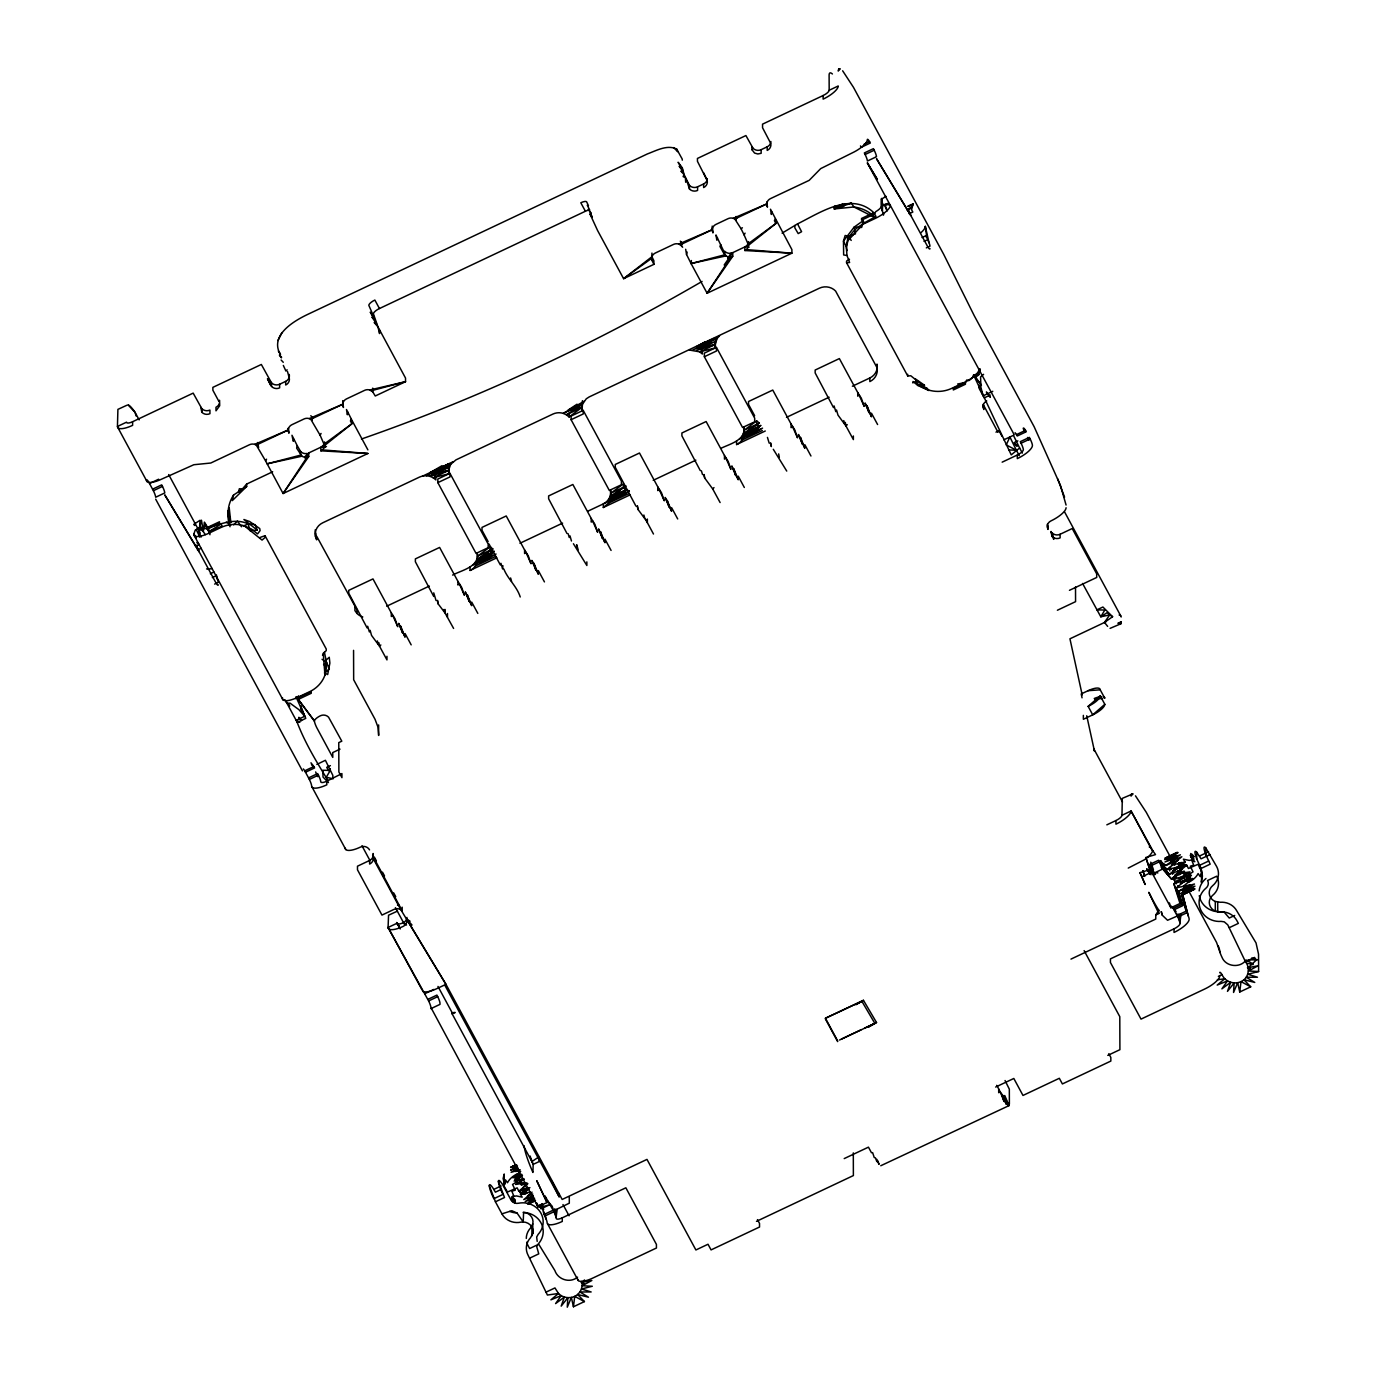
<?xml version="1.0" encoding="UTF-8"?>
<svg xmlns="http://www.w3.org/2000/svg" width="1376" height="1376" viewBox="0 0 1376 1376"><rect width="100%" height="100%" fill="white"/><g stroke="black" fill="none" stroke-linecap="round" stroke-linejoin="round"><path stroke-width="1.5" d="M849.508 259.221A20.348 6.467 -28.4 0 0 846.567 261.062L846.567 262.747L849.611 262.524L846.98 255.489L843.643 254.938L843.471 241.11L854.1 227.16L863.044 220.762L864.3 222.86L875.996 216.41L873.674 212.73L861.565 218.457L861.565 220.143L873.691 214.415L875.841 211.594A8.824 2.804 -28.4 0 0 881.414 206.52C882.119 186.242 879.986 209.823 883.719 214.14A6.777 2.15 -28.4 0 1 883.323 215.206M881.638 207.432L881.706 198.866L882.343 210.872L882.79 203.424M207.398 529.175L205.23 528.384A8.824 2.804 -28.4 0 1 199.503 528.074L195.254 530.07L193.758 534.335L196.132 537.758L193.758 534.335A16.959 5.384 -28.4 0 0 208.928 533.2L221.037 527.472A30.53 28.552 -0.2 0 1 244.343 525.838L251.533 529.072L257.57 533.922L260.098 530.603L259.737 528.556L249.744 521.59L243.896 519.509L257.312 530.207L249.778 530.568L248.282 523.912C234.677 517.582 220.779 524.445 207.38 527.472L207.398 529.175L219.506 523.448L219.506 521.762L207.38 527.472L209.702 531.17L222.224 526.165L220.986 524.067L209.702 531.17M445.188 609.482L444.947 612.853L453.598 628.436M502.894 565.656L502.653 569.01L500.933 563.283M577.679 1279.198A16.959 5.384 -28.4 0 0 592.832 1278.063L656.438 1248.015L656.421 1244.403L625.856 1187.798L562.251 1217.829A6.777 2.15 -28.4 0 1 556.179 1218.293L556.73 1209.298L569.303 1203.192L569.286 1196.896M1219.738 975.894A16.959 5.384 -28.4 0 1 1204.619 989.069L1141.014 1019.117L1110.432 962.495L1110.432 958.883L1174.02 928.834A6.777 2.15 -28.4 0 0 1180.075 923.571L1180.625 914.576L1167.57 920.269L1162.324 915.264L1161.138 911.772M347.956 412.318L347.337 414.726L346.477 409.515L352.187 420.764L351.878 423.791L324.581 445.532A6.777 6.347 -0.2 0 1 322.328 449.9L320.849 450.829L320.849 447.217L322.311 446.288A6.777 6.347 -0.2 0 0 324.564 441.902M771.953 212.024L771.334 214.432L770.491 209.221L791.888 249.572L791.905 253.184L707.109 293.243L691.079 263.556L691.388 260.528M776.184 220.47L775.875 223.497L748.578 245.22A6.777 6.347 -0.2 0 1 746.325 249.606L744.863 250.535L744.846 246.923L746.308 245.994A6.777 6.347 -0.2 0 0 748.561 241.608M581.893 1282.432L591.852 1280.488L582.151 1285.734L592.316 1286.268L581.498 1288.985L591.164 1291.961L579.95 1291.978L588.464 1297.19L577.645 1294.489L584.422 1301.576L573.448 1306.77L574.721 1296.364C579.864 1293.939 583.114 1288.074 581.893 1282.432L584.525 1279.955M1210.14 854.53L1201.059 858.813L1196.742 852.226L1196.759 859.037L1201.093 868.462L1210.175 864.162L1205.858 854.754L1205.823 847.926L1216.659 866.57A16.959 15.858 -0.2 0 1 1212.703 885.628A10.182 9.512 -0.2 0 0 1215.283 901.486L1220.254 902.26A16.959 15.858 -0.2 0 1 1236.8 910.912L1256.03 942.921L1258.541 954.17L1258.61 971.525L1247.791 974.242L1257.458 977.218L1246.243 977.235L1254.757 982.43L1243.938 979.746L1250.715 986.833L1239.742 992.01L1241.014 981.604C1248.686 978.302 1250.543 968.085 1245.486 961.738L1227.753 924.844L1224.279 921.851L1221.131 921.387A20.348 19.023 -0.2 0 1 1200.715 909.863A20.348 19.023 -0.2 0 1 1206.012 888.122A6.777 6.347 -0.2 0 0 1207.595 880.502L1216.694 876.202A16.959 15.858 -0.2 0 1 1212.738 895.277A10.182 9.512 -0.2 0 0 1215.318 911.118L1220.288 911.91A16.959 15.858 -0.2 0 1 1236.835 920.561L1238.366 923.382L1229.284 927.682M556.73 1209.298L556.076 1217.468M1180.625 914.576L1179.972 922.746M523.241 1187.23L524.342 1190.188L526.045 1187.952L526.939 1190.722L522.054 1190.429L522.588 1192.442C531.377 1191.822 524.187 1195.366 520.025 1192.665L519.56 1191.564C520.197 1193.99 527.266 1194.643 526.062 1192.82A10.182 1.617 64.7 0 1 523.929 1189.913L527.541 1188.142M282.596 697.856L282.441 698.509A16.959 5.384 -28.4 0 0 297.612 697.374L309.72 691.646A30.53 28.552 -0.2 0 0 324.96 675.083L326.439 667.756L325.854 660.325L329.26 657.264L329.879 663.094L327.66 674.567L324.564 673.019L326.576 662.664L324.444 652.344L322.5 655.234M847.083 250.621L846.223 246.476L848.235 236.139L855.476 233.834L854.1 227.16L861.651 227.436L863.044 220.762M230.205 522.777C226.266 513.747 228.33 503.083 233.576 495.016L246.682 486.468L246.665 484.06L272.672 471.779M877.011 367.684L876.994 364.072A13.571 12.694 -0.2 0 1 869.821 377.987L869.838 381.599A13.571 12.694 -0.2 0 0 877.011 367.684L835.61 291.058A13.571 12.694 -0.2 0 0 819.391 288.203L589.203 396.924L586.279 398.799L582.426 404.286L563.231 413.368A13.571 12.694 -0.2 0 0 552.86 414.09L455.955 459.876L450.709 464.262L448.524 470.489L433.165 477.747L448.782 473.791L449.161 463.626L429.948 472.708L435.831 476.302L435.848 479.914C431.686 475.683 424.978 474.582 419.611 477.042L322.689 522.828A13.571 12.694 -0.2 0 0 315.517 536.743L316.686 539.874L315.517 533.131A13.571 12.694 -0.2 0 1 315.242 529.829M470.059 566.843L470.059 570.455C477.042 567.497 478.194 559.568 477.214 552.928C479.708 566.964 461.493 570.18 452.601 575.082M406.952 917.431L406.625 919.048A6.777 6.347 -0.2 0 1 403.237 922.728A6.777 2.15 -28.4 0 1 397.165 923.193L388.084 927.476L428.624 1000.937A6.777 1.084 64.7 0 1 430.894 1007.456L537.93 1206.804L547.012 1202.504L547.012 1201.3A6.777 1.084 64.7 0 1 548.525 1202.056L552.206 1206.305L553.909 1211.757A6.777 1.084 64.7 0 1 555.766 1216.332L554.889 1208.799L553.909 1211.757L544.827 1216.057L546.203 1219.222A6.777 1.084 64.7 0 1 547.098 1222.576A16.959 5.384 -28.4 0 0 562.268 1221.458L562.251 1217.829M583.974 401.31L563.231 413.368L566.413 414.795L582.426 404.286L582.048 410.856L582.426 400.674M651.949 253.081L651.777 259.978L653.875 264.364L623.603 278.674L597.597 230.549L590.029 214.071L592.179 216.376M651.777 259.978L651.966 256.693A6.777 6.347 -0.2 0 1 655.354 253.012L673.518 244.429A6.777 6.347 -0.2 0 1 678.712 244.068L712.218 229.706A6.777 6.347 -0.2 0 1 715.933 224.408L728.042 218.681A6.777 6.347 -0.2 0 1 733.219 218.32L766.724 203.958A6.777 6.347 -0.2 0 1 770.44 198.643L809.174 180.359L820.698 168.612L852.191 152.925A16.959 5.384 -28.4 0 0 867.31 139.75A6.777 1.084 64.7 0 1 869.563 141.625L870.354 143.001L861.273 147.301L860.482 145.908M719.545 335.847L717.223 338.358L715.038 344.602L699.679 351.86L702.362 354.01L702.345 350.398L696.462 346.804L715.675 337.722L715.296 347.904L699.679 351.86L689.462 350.054M736.573 440.939L736.59 444.551C743.556 441.593 744.708 433.664 743.745 427.024C746.256 440.165 729.71 443.966 721.058 448.266M881.414 206.52L885.783 203.872L890.341 205.282A16.959 5.384 -28.4 0 1 875.222 218.457L863.096 224.168A30.53 28.552 -0.2 0 0 847.857 240.748L846.378 248.058L846.98 255.489M298.437 695.809L299.125 699.008L311.251 693.28L311.234 691.595L298.042 697.804L296.442 696.634L295.616 698.647M233.576 495.016L232.303 500.623L246.682 486.468L238.444 492.247L239.355 488.738L242.365 488.979L246.665 484.06M196.837 542.746L197.232 542.299A6.777 1.084 64.7 0 1 199.09 544.621L195.461 546.341M908.556 206.538L913.096 203.7L911.6 209.788L912.821 212.059L909.192 213.779M1131.519 793.9L1131.003 796.05L1133.033 793.814L1122.3 798.372L1121.973 815.28A6.777 2.15 -28.4 0 1 1115.919 820.56L1106.837 824.843M1179.989 902.295L1182.242 904.17L1173.16 908.452A6.777 1.084 64.7 0 0 1170.907 906.578L1170.907 907.782L1179.989 903.499L1173.848 883.736L1185.114 876.426L1183.446 873.089L1189.294 874.242L1193.026 871.868L1190.292 866.192L1193.714 865.108L1191.926 860.722L1194.832 861.703L1190.722 857.024L1190.722 853.533L1194.024 859.209L1190.722 857.024L1192.166 855.872L1194.024 856.87L1191.891 854.221L1193.68 856.474L1190.257 855.27L1192.992 859.708L1189.242 860.413L1183.394 859.192L1185.063 862.03L1173.797 869.288L1186.748 865.16L1188.417 868.48L1198.083 864.3L1200.096 868.806L1200.336 867.155L1201.626 872.917L1201.368 869.924L1202.435 876.082L1201.334 882.326L1201.919 873.244L1201.644 877.991L1201.368 873.347L1200.13 876.512L1198.118 873.571A13.571 7.62 -31.6 0 1 1188.468 882.394L1186.8 879.556L1173.848 883.736L1180.384 901.848L1176.222 887.898L1186.8 879.556M209.702 533.166L204.353 522.106L203.321 531.635L199.503 528.074L201.481 520.197L203.321 531.635L205.316 534.61M294.172 439.512L293.243 441.3L291.97 435.263L297.25 445.704L296.631 448.112L301.963 456.196A6.777 6.347 -0.2 0 0 307.072 457.107L308.74 456.557L308.723 452.945L320.849 447.217L325.114 447.458M749.129 247.164L744.846 246.923L732.737 252.651L732.754 256.263L731.069 256.813A6.777 6.347 -0.2 0 1 725.978 255.902L691.079 263.556L686.538 254.491L687.157 252.083M717.446 237.773L716.827 240.181L715.967 234.969L725.978 255.902M280.532 354.733C269.128 335.555 293.535 321.072 308.172 314.175L647.374 153.94C656.369 150.603 667.154 144.428 676.665 149.038L681.533 157.844A33.918 10.767 -28.4 0 1 682.29 160.166M330.292 768.788L329.793 770.594A6.777 1.084 64.7 0 1 327.522 768.72L326.731 767.344L330.378 765.624M886.041 196.355L881.517 199.124M526.286 1238.434A16.959 15.858 -0.2 0 1 530.482 1228.097L532.77 1223.9A10.182 9.512 -0.2 0 0 523.19 1212.325M584.422 1301.576L574.721 1296.364C569.354 1298.824 562.646 1297.723 558.484 1293.492L547.407 1295.04L528.143 1255.325A16.959 15.858 -0.2 0 1 530.517 1237.746L532.804 1233.532L532.77 1223.9M219.369 403.529A6.777 6.347 -0.2 0 1 215.98 407.21L215.998 410.822L219.696 405.731L219.575 400.244M980.348 369.387L978.405 373.67L973.486 375.218M1145.658 857.54L1155.513 854.599L1152.933 850.918L1151.488 853.223A16.959 5.384 -28.4 0 1 1144.385 859.776L1128.251 868.084M277.935 340.526L281.96 332.579M322.328 449.9L367.908 453.478L283.095 493.537L265.62 460.977L266.548 459.188M324.581 445.532L320.126 435.229L321.055 433.44M351.344 419.13L350.416 420.918L351.878 423.791L324.444 443.88M720.835 244.584L719.906 246.373L724.636 254.835L691.079 263.556M748.578 245.22L744.124 234.935L745.07 233.146M775.342 218.836L774.413 220.624L775.875 223.497L748.441 243.569M1155.771 914.937L1158.781 910.19A37.324 5.934 64.7 0 1 1148.822 892.302L1158.798 913.509L1155.771 914.937L1155.771 919.048L1070.975 959.106M761.134 149.692L761.152 153.304L757.832 153.974L754.564 153.063L752.036 149.778L753.016 148.247A6.777 6.347 -0.2 0 0 761.134 149.692L767.189 146.819A6.777 6.347 -0.2 0 0 770.904 141.522M304.767 456.952L308.723 452.945L305.059 458.225M307.072 457.107L283.095 493.537L308.74 456.557M727.646 258.396L731.069 253.201L732.737 252.651L724.189 264.966M731.069 256.813L707.109 293.243L732.754 256.263M1107.646 626.372L1104.481 622.416L1109.692 614.917L1107.095 612.681L1100.8 616.792L1082.568 583.458M287.085 369.783L285.916 371.073L283.336 365.448M847.857 240.748L863.096 224.168M1246.192 959.88C1240.344 968.498 1225.638 966.881 1221.922 957.111A6.777 1.084 64.7 0 1 1220.065 952.553L1216.59 942.508L1188.038 889.687M380.842 644.983L379.552 646.29L386.966 659.912L386.948 656.3M647.374 522.691L646.066 520.403L647.356 519.079L647.374 522.691L653.48 534.026M720.112 502.55L712.699 488.927L713.989 487.603M847.238 424.651L845.965 425.975L853.378 439.598L853.361 435.986M233.61 524.806L237.446 521.091L241.505 526.767M1155.874 872.831L1157.887 872.9M523.706 1186.645L526.681 1183.945M532.048 1192.115L527.421 1196.174L532.684 1193.921M983.599 374.324L980.572 376.955L980.916 387.447L983.152 395.806L992.767 391.317M1104.825 704.323L1092.733 714.849L1088.141 706.37L1100.232 695.826L1104.825 704.323A13.571 4.317 -28.4 0 1 1092.733 714.849L1083.376 719.287L1083.359 715.365M324.564 673.019L329.328 668.925L326.576 662.664L322.053 659.259M520.696 1171.337L512.887 1177.856L521.745 1174.33L518.769 1176.772L517.101 1173.934A13.571 7.62 -31.6 0 0 507.469 1182.758L505.456 1179.834L505.216 1183.996L503.943 1178.338L504.201 1182.982L503.134 1178.475L504.235 1174.003L503.668 1184.272L503.96 1183.412L504.218 1186.404L507.486 1192.029L517.152 1187.849L518.821 1191.169L529.932 1187.643M1183.308 886.299L1192.7 878.473L1180.298 883.409L1191.444 875.256L1178.389 878.748L1189.999 871.885L1176.17 873.932L1186.748 865.16M518.821 1191.169L527.885 1183.652M531.188 1193.594L523.757 1199.58L532.77 1196.002M651.966 256.693L623.603 278.674L651.639 258.327M569.096 416.962L581.773 407.554L566.413 414.795L569.096 416.962L569.096 413.35M490.166 546.805L477.489 556.231L492.849 548.972L490.166 546.805L490.166 550.417L492.866 552.584L476.836 563.094M490.166 550.417L477.489 559.843L492.866 552.584M619.699 491.989L610.084 496.53L626.097 486.02L610.738 493.279L623.414 483.853L623.431 487.465L610.755 496.891L608.553 503.134L603.324 507.503L603.307 503.891C608.45 501.466 611.718 495.618 610.48 489.976L610.755 496.891L626.114 489.632L629.314 491.06L608.553 503.134L629.056 493.451M756.68 420.901L744.003 430.327L759.363 423.068L756.68 420.901L756.697 424.53L759.38 426.68L743.35 437.19M756.697 424.53L744.02 433.939L759.38 426.68M524.927 1192.459L523.826 1193.267L527.249 1192.596M522.106 1175.242L514.125 1181.072L523.465 1178.578M744.124 234.935L741.062 228.743L742.404 227.78M528.35 1187.729L525.15 1189.999L528.883 1189.07M1003.826 439.804L1013.424 435.349L1019.616 447.991L1011.24 454.871L973.537 374.926L981.243 385.16M1104.481 622.416L1112.599 616.723L1102.898 607.022L1096.844 609.878L1104.808 610.032L1100.8 616.792L1109.692 614.917L1112.599 616.723M533.114 1195.4L528.195 1198.771L533.51 1196.879M323.584 664.694L326.576 662.664M538.618 1157.061L531.91 1161.585L533.166 1164.388L532.925 1172.455A37.324 5.934 64.7 0 1 524.101 1145.726M206.675 525.666L198.299 531.256L201.36 536.915M448.765 470.179L433.148 474.135L449.161 463.626M568.185 410.014L577.077 404.183M715.279 344.292L699.662 348.231L715.675 337.722M492.849 548.972L476.818 559.482L494.122 551.312M759.363 423.068L743.35 433.578L760.636 425.408M524.359 1179.146L520.455 1179.903L522.123 1183.24L516.292 1182.087L512.543 1184.461L515.295 1190.154L511.855 1191.238L513.661 1195.624L511.545 1197.12L514.865 1202.796L511.562 1199.459L513.403 1200.457L514.848 1199.322L514.865 1202.796L510.771 1198.995L513.678 1202.108L511.889 1199.855L515.329 1201.076L512.594 1196.621L516.327 1195.916L522.175 1197.137L520.506 1194.299L528.556 1189.122M577.576 1277.134C570.18 1283.498 557.934 1279.714 554.889 1270.581L538.721 1244.231M534.662 1199.218L527.455 1203.794L534.456 1200.56M533.166 1196.57L525.185 1201.54L534.524 1198.255M1170.804 860.774L1180.384 854.788L1167.312 859.398L1178.114 852.552L1165.868 858.194L1177.374 852.346L1164.956 858.246L1176.91 852.776L1164.646 859.536L1176.927 855.425L1164.973 861.978L1177.392 857.558L1165.885 865.418L1159.366 861.806L1150.284 866.089A6.777 1.084 64.7 0 1 1152.142 870.647L1152.555 873.829L1170.907 907.782L1169.394 902.897M887.348 210.82L885.078 205.196L888.483 203.08M825.428 1018.257L861.84 1001.246L874.861 1023.4L867.946 1027.304L876.529 1022.523L863.457 1000.3L825.428 1018.257L837.657 1040.892M517.462 1165.988L510.634 1170.168L517.634 1167.381M517.273 1167.588L514.091 1169.531L517.823 1168.258M702.087 281.426C593.83 344.275 479.76 397.905 361.458 439.013M782.101 233.146L797.53 223.892C819.855 212.867 852.122 190.421 874.809 213.676M516.499 1165.919L512.852 1168.121L516.396 1166.573M517.84 1168.293L511.098 1172.318L520.18 1169.755M523.878 1179.542L515.57 1184.444L525.46 1182.982M861.84 1001.246A16.959 5.384 -28.4 0 1 855.717 1004.669L863.457 1000.3M429.948 472.708L442.057 465.673M448.782 473.791L448.524 470.489L429.966 476.32L450.709 464.262L426.491 475.7M696.462 346.804L705.114 341.781M494.311 551.415L475.288 562.457L492.058 554.545M620.645 492.47L608.553 499.505L625.323 491.593M760.825 425.511L741.802 436.57L758.589 428.641M760.842 429.123L741.819 440.182L762.321 430.499M518.855 1169.669L515.536 1171.492L519.474 1170.632M533.922 1200.663L528.659 1203.57L535.505 1200.44M533.785 1198.1L528.659 1200.904L533.922 1199.15M534.782 1200.646L528.212 1203.983L535.298 1200.612M328.056 780.605C316.6 761.908 305.3 743.453 297.216 722.486L305.782 718.358L296.098 697.15M316.841 764.42L325.407 760.292L332.82 775.342L332.837 777.87M303.339 768.926A6.777 1.084 64.7 0 1 304.715 770.835L308.568 777.887L317.65 773.587L318.441 775.135A6.777 1.084 64.7 0 1 320.711 781.654A6.777 2.15 -28.4 0 0 326.783 781.207L341.919 773.57L341.936 777.664L338.874 772.005L338.771 742.61L341.798 741.182L328.572 717.171A6.777 6.347 -0.2 0 0 320.453 715.744A6.777 2.15 -28.4 0 0 314.416 721.007A6.777 1.084 64.7 0 0 316.686 727.526L332.768 757.385L332.751 752.569L340.01 749.129M287.016 703.377L296.184 720.37L304.732 716.277L300.69 705.63L300.69 708.778L304.732 716.277L298.884 709.638L290.044 703.153L287.016 703.377L285.83 701.313L289.734 706.112L284.729 699.627M515.88 1164.956L510.616 1167.519L516.602 1165.18M1172.627 874.31L1172.627 870.819L1181.64 866.416A10.182 1.617 64.7 0 0 1179.507 863.509L1178.32 863.732L1179.524 868.376A10.182 1.617 64.7 0 0 1181.657 873.382L1172.644 877.802L1173.831 880.124M1120.804 623.81L1110.071 628.368M126.85 405.266L117.906 409.377L117.442 426.474L126.54 422.174A6.777 2.15 -28.4 0 0 132.595 421.727L193.173 393.123L201.808 408.638L201.825 412.25A6.777 6.347 -0.2 0 0 209.943 413.677L209.926 410.065A6.777 6.347 -0.2 0 1 201.808 408.638M829.178 90.266L838.259 85.966A16.959 5.384 -28.4 0 1 823.14 99.141L823.123 95.529A6.777 2.15 -28.4 0 0 829.178 90.266L829.109 75.319A33.918 5.401 64.7 0 1 832.411 73.977M823.123 95.529L762.545 124.15L762.562 127.762L770.784 143.482A6.777 6.347 -0.2 0 1 767.206 150.431L767.189 146.819M152.598 489.168L161.697 484.868L162.488 486.416A6.777 1.084 64.7 0 1 164.759 492.952L155.677 497.235A6.777 1.084 64.7 0 0 153.39 490.716L148.763 482.116A6.777 1.084 64.7 0 0 146.492 480.258A16.959 5.384 -28.4 0 0 161.663 479.123L193.844 464.727L210.786 463.024L249.52 444.723A6.777 6.347 -0.2 0 1 254.698 444.362L256.297 445.084L288.203 430A6.777 6.347 -0.2 0 1 291.918 424.702L304.027 418.975A6.777 6.347 -0.2 0 1 309.222 418.614L310.804 419.319L342.727 404.252A6.777 6.347 -0.2 0 1 346.442 398.937L364.606 390.354A6.777 6.347 -0.2 0 1 369.783 389.993L372.724 391.799L375.252 395.996L405.542 381.685L405.524 378.073L377.953 326.852L373.395 313.814A6.777 2.15 -28.4 0 1 379.449 308.534L585.402 211.25A6.777 2.15 -28.4 0 1 589.685 209.926L587.242 205.162M218.99 401.568L212.884 390.251L212.867 387.361L261.337 364.468L271.502 382.82A6.777 6.347 -0.2 0 0 279.62 384.248L285.675 381.393A6.777 6.347 -0.2 0 0 289.252 374.427L289.27 378.039A6.777 6.347 -0.2 0 1 285.692 385.005L285.675 381.393M697.563 186.826L697.58 190.438A6.777 6.347 -0.2 0 1 689.462 188.994L686.865 180.927L685.695 182.217L685.386 177.71L683.115 176.592L684.113 174.597L680.879 171.157L683.15 171.811L679.176 166.255L682.53 169.506L678.11 162.248L682.324 167.872L684.113 174.597L689.445 185.382A6.777 6.347 -0.2 0 0 697.563 186.826L703.618 183.954A6.777 6.347 -0.2 0 0 707.333 178.656M864.111 144.188L869.563 141.625M149.554 483.509L158.636 479.209M153.39 490.716L162.488 486.416M865.126 154.508L874.207 150.208L873.416 148.66L864.334 152.96L865.126 154.508A6.777 1.084 64.7 0 1 867.396 161.026L876.478 156.726A6.777 1.084 64.7 0 0 874.207 150.208M678.712 244.068L680.294 244.79L712.218 229.706L712.923 232.922L712.2 226.094M733.219 218.32L734.818 219.025L766.724 203.958L767.447 207.174L766.845 201.997L766.862 205.609M907.644 206.28L911.29 204.56M907.18 210.115L910.809 208.412A6.777 1.084 64.7 0 0 908.968 206.09M197.473 549.987L201.102 548.267M210.322 573.758L213.951 572.038M922.04 237.549L925.67 235.829L926.891 238.1L925.343 226.352A16.959 5.384 -28.4 0 1 920.922 232.699M422.948 475.958L453.031 461.751M717.223 338.358L693.005 349.796L715.692 341.334L696.48 350.416L715.038 344.602L715.296 347.904M212.334 577.576L215.963 575.856L217.339 579.021A6.777 1.084 64.7 0 1 218.234 582.375L214.604 584.095M924.053 241.368L927.682 239.648L929.058 242.795A6.777 1.084 64.7 0 1 929.97 246.166L926.323 247.886M433.148 474.135L448.507 466.877M568.322 410.289L581.756 403.925M699.662 348.231L711.186 342.796M429.966 476.32L449.178 467.238M449.935 473.31L437.826 479.037L437.843 482.649L476.062 553.41L488.17 547.682L488.17 544.07L449.935 473.31L449.952 476.922L437.843 482.649M583.2 410.358L571.092 416.085L571.092 419.697L609.327 490.458L621.436 484.73L621.419 481.118L583.2 410.358L583.218 413.97L571.092 419.697M716.449 347.406L704.34 353.133L704.357 356.745L742.576 427.506L754.702 421.796L754.684 418.166L716.449 347.406L716.466 351.018L704.357 356.745M472.983 564.968L496.048 554.012L475.305 566.069L495.807 556.386M629.314 491.06L610.101 500.142L626.114 489.632L623.431 487.465M739.497 439.082L762.562 428.125M386.708 606.214L429.346 586.073M519.956 543.262L562.612 523.121M587.81 511.218L626.269 493.055M653.222 480.31L695.86 460.169M786.487 417.358L829.126 397.217M852.38 386.226L869.821 377.987M470.059 570.455L496.839 557.813M603.324 507.503L630.105 494.861M736.59 444.551L765.28 430.998M984.201 397.888L990.256 395.032M995.983 432.15L999.01 430.722L1002.072 436.381M304.715 770.835L313.797 766.552L314.588 767.928L305.506 772.228M1016.434 434.627L1025.516 430.344L1026.307 431.72L1017.225 436.003L1016.434 434.627A6.777 1.084 64.7 0 0 1015.075 432.718M1017.862 440.853L1014.232 442.573L1017.277 445.824A6.777 1.084 64.7 0 1 1015.024 443.949M326.783 781.207L326.8 784.819A16.959 5.384 -28.4 0 1 311.63 785.954A6.777 1.084 64.7 0 0 309.359 779.435L318.441 775.135M1021.078 443.227L1030.16 438.927L1029.368 437.379L1020.287 441.679L1021.078 443.227A6.777 1.084 64.7 0 1 1023.348 449.746A6.777 2.15 -28.4 0 1 1017.311 455.009L1002.158 462.164M400.846 909.725L373.326 858.762L373.171 853.498L373.309 855.15A6.777 6.347 -0.2 0 1 369.594 860.464L357.485 866.192L357.485 869.804L381.96 915.092L394.069 909.364A6.777 6.347 -0.2 0 1 400.846 909.725L445.962 984.339L562.165 1199.459L646.978 1159.4L695.895 1249.976L708.021 1244.248L711.065 1249.907L759.535 1227.014L759.518 1223.402L757.471 1219.635M1060.122 534.266L1060.122 537.878A6.777 6.347 -0.2 0 1 1052.004 536.451L1052.004 532.839A6.777 6.347 -0.2 0 0 1060.122 534.266L1072.231 528.539L1096.689 573.844L1096.706 577.456L1069.444 590.321M1057.387 610.239L1075.568 601.656L1075.516 586.95M1106.012 621.763L1069.943 638.808L1082.207 694.949M424.771 993.73L433.853 989.43M427.833 999.389L436.914 995.089L437.706 996.637A6.777 1.084 64.7 0 1 439.976 1003.173L439.976 1004.377L430.894 1008.66M428.624 1000.937L437.706 996.637M1103.174 696.652A13.571 4.317 -28.4 0 1 1104.808 698.286L1100.215 689.806L1088.089 690.7L1081.209 693.951L1082.052 697.821M530.138 1156.029L531.91 1161.585L452.171 1013.906L455.198 1012.461L452.154 1012.702L437.981 986.437M1121.973 815.28L1131.055 810.997L1152.933 850.918M1149.493 864.541L1158.575 860.258L1165.885 865.418L1178.148 860.155L1167.347 869.615L1160.742 864.971L1159.366 861.806L1167.347 869.615L1180.419 866.33L1169.256 874.276L1161.533 867.516L1160.742 864.971L1169.256 874.276L1181.864 869.684L1171.475 879.092L1161.533 867.516L1171.475 879.092L1185.114 876.426M540.424 1160.966L533.166 1164.388L531.067 1158.798M1149.734 869.718L1146.208 858.607L1150.99 872.539L1149.734 869.718L1139.947 872.659L1145.159 884.51L1141.908 876.822L1150.99 872.539L1153.914 875.136M1152.555 873.829L1161.636 869.529L1161.636 868.325M537.19 1241.41L536.674 1237.007L538.154 1234.358A20.348 19.023 -0.2 0 0 540.355 1212.153A20.348 19.023 -0.2 0 0 518.494 1203.243A6.777 6.347 -0.2 0 1 510.978 1199.924L502.894 1185.114A13.571 2.15 64.7 0 0 498.387 1181.365A13.571 2.15 64.7 0 0 502.928 1194.42L493.846 1198.702A13.571 2.15 64.7 0 1 489.288 1185.665A13.571 2.15 64.7 0 1 493.812 1189.397L501.088 1185.974M1199.476 856.044L1208.558 851.761M500.847 1189.586L495.394 1192.166L493.812 1189.397M1199.511 865.366L1208.592 861.066M532.804 1233.532A10.182 9.512 -0.2 0 0 523.224 1221.974L520.696 1222.18A16.959 15.858 -0.2 0 1 501.93 1213.838L495.429 1201.798L504.51 1197.516L498.387 1181.365M841.544 1039.052L860.98 1029.867M864.868 1028.044L876.529 1022.523M536.915 1245.091L529.64 1248.531L528.109 1245.693A16.959 15.858 -0.2 0 1 526.733 1242.167M1234.702 915.47L1229.25 918.033L1224.244 912.202L1221.097 911.755A20.348 19.023 -0.2 0 1 1199.287 895.656M529.674 1258.163L538.756 1253.863L536.709 1246.656L538.188 1244.007A20.348 19.023 -0.2 0 0 541.542 1223.918A20.348 19.023 -0.2 0 0 523.585 1212.462L523.224 1221.974L517.049 1213.03L511.838 1210.725L501.93 1213.838M545.876 1292.219L554.958 1287.919L558.484 1293.492L550.899 1299.838L561.167 1295.659L555.594 1303.605L564.366 1297.086L561.184 1306.134L567.841 1297.706L567.273 1307.2L571.367 1297.448L573.448 1306.77M1245.486 961.738L1254.568 957.438L1256.099 960.276L1248.187 967.689L1258.146 965.746L1248.445 970.992L1258.61 971.525M1218.362 976.341L1221.991 974.621C1225.087 981.707 1234.066 984.958 1241.014 981.604L1250.715 986.833M844.21 1158.592L868.445 1147.154L871.507 1152.813M995.639 1087.057L1013.82 1078.474L1022.987 1095.451L1059.331 1078.285L1062.392 1083.944L1110.845 1061.068L1110.828 1057.439L1108.798 1053.672M756.473 1221.355L853.378 1175.568L853.309 1152.882M1107.783 1055.392L1119.909 1049.682L1119.789 1016.658L1084.116 950.627M996.654 1085.337C998.666 1087.676 1001.676 1097.687 1004.79 1095.606L1009.021 1105.616L880.76 1165.747M516.138 1164.715L511.081 1167.089L516.533 1164.698M839.515 1040.015L874.861 1023.4M397.509 911.101L388.548 915.212L388.084 927.476L422.174 990.066M1175.018 882.205L1184.168 878.026A10.182 1.617 64.7 0 0 1186.817 881.345L1190.412 878.163L1190.412 875.962L1187.419 879.9L1186.8 877.544A10.182 1.617 64.7 0 0 1184.151 871.077L1175.001 875.222L1175.018 882.205A10.182 1.617 64.7 0 0 1176.119 883.891M526.922 1182.775L521.435 1185.269A10.182 1.617 64.7 0 1 518.769 1178.785L518.769 1174.984A10.182 1.617 64.7 0 1 520.61 1177.082M309.222 418.614L342.727 404.252L343.432 407.468L342.71 400.64M254.698 444.362L288.203 430L288.926 433.216L288.324 428.039L288.341 431.651M243.208 526.062L248.282 523.912L255.093 524.634L257.312 530.207M851.417 203.149L834.234 208.928L834.217 206.503L851.417 203.149L853.911 206.985L875.239 217.718A33.918 31.717 -0.2 0 0 853.911 206.985L834.234 208.928L843.815 206.28L842.576 203.768L838.878 207.191L834.217 206.503M1171.01 861.049L1181.829 856.749L1171.423 865.143L1185.063 862.03M197.026 528.986L204.749 526.337M518.769 1176.772L522.467 1175.586M885.078 205.196L888.999 203.992M1183.566 887.09L1194.488 884.011L1182.672 891.046L1194.953 886.161L1182.999 893.488L1194.953 888.81L1182.689 894.796L1188.262 915.917A6.777 1.084 64.7 0 1 1189.156 919.271A16.959 5.384 -28.4 0 1 1174.038 932.446L1174.02 928.834M371.382 390.715L405.542 381.685L369.783 389.993M568.357 410.702L582.031 407.227M520.506 1194.299L530.259 1192.08M301.963 456.196L267.082 463.85L300.622 455.129L300.604 451.5L297.25 445.704M957.644 384.007L965.419 382.562L966.726 380.017L968.928 380.584A8.824 2.804 -28.4 0 0 973.279 375.717M1217.382 979.781L1224.778 978.749L1217.192 985.078L1227.461 980.899L1221.888 988.862L1230.66 982.344L1227.478 991.374L1234.134 982.946L1233.567 992.457L1237.66 982.705L1239.742 992.01M846.567 262.747L907.73 375.975L910.774 375.751L928.473 389.993A30.53 28.552 -0.2 0 0 951.779 388.342L963.905 382.631A16.959 5.384 -28.4 0 0 979.024 369.456M1094.694 699.042L1102.778 698.44M1248.049 959.88L1257.389 959.863L1251.592 958.074M1008.728 449.935L1016.382 450.244L1019.255 455.611M744.863 250.535L791.905 253.184L746.325 249.606M320.849 450.829L367.908 453.478M322.311 446.288L326.456 446.615M333.147 778.816L326.267 777.234L330.309 770.405L322.775 770.268L323.033 777.044L328.468 782.583M1247.482 963.286L1252.9 964.645M928.473 389.993L921.301 386.759L915.264 381.909L912.718 382.82L913.062 381.496L917.723 385.4L928.903 390.543L926.719 387.894M1247.43 967.741L1250.664 969.478L1247.946 966.64M581.136 1282.484L584.37 1284.238L581.652 1281.4M297.216 722.486L296.184 720.37L299.83 722.348M1247.894 960.912L1253.003 964.043M296.184 720.37L299.263 722.297M410.1 921.232L406.625 919.048L412.026 925.016M226.249 522.123L230.807 525.064M403.237 922.728L406.556 925.05M734.818 219.025L741.062 228.743M680.294 241.161L682.634 243.621M680.294 244.79L682.634 247.233M310.804 415.707L313.143 418.166M310.804 419.319L320.126 435.229M256.297 445.084L265.62 460.977M244.343 525.838L262.059 540.08L265.086 537.448L265.069 535.763A20.348 6.467 -28.4 0 0 259.668 537.655M281.633 357.278L279.397 355.111L281.392 357.88M673.621 147.576L677.697 151.67L676.665 149.038M1173.16 908.452L1176.102 911.583M281.117 359.996L283.267 362.301M1150.284 866.089L1155.462 874.482M797.53 223.892L801.589 231.701L798.2 233.593L794.846 227.866L794.846 225.458M842.645 70.795L853.447 87.29L943.661 254.285L974.26 315.723L1034.167 426.766L1060.414 485.315L1066.073 505.044M1135.458 795.827L1146.26 812.304L1169.703 855.717M1146.707 869.082L1150.99 874.74M773.295 449.298L786.745 471.074M573.414 543.726L586.864 565.502L586.847 561.872M296.408 697.099L314.416 721.007L296.7 697.185M278.33 351.086L280.429 353.907M973.83 375.012L981.432 385.228M1052.004 536.451L1051.006 531.463L1053.638 539.358M703.618 183.954L703.635 187.566A6.777 6.347 -0.2 0 0 707.212 180.617L697.46 161.336L697.443 158.446L745.912 135.553L753.016 148.247M737.14 217.855L736.143 216.496L736.16 220.108M373.704 389.546L372.707 388.17L372.724 391.799M279.62 384.248L279.638 387.86A6.777 6.347 -0.2 0 1 271.519 386.432L267.46 378.692L270.522 385.074L270.504 381.462M316.686 536.262L356.9 609.757L356.917 613.369A13.571 12.694 -0.2 0 0 362.8 616.964M356.917 613.369L354.922 610.634L354.905 607.022M201.825 412.25L200.81 407.262M369.542 849.886L368.544 848.528A6.777 6.347 -0.2 0 0 360.426 847.1A16.959 5.384 -28.4 0 1 345.273 848.218M845.294 422.415L845.965 425.975L837.967 415.088L836.522 409.979M703.738 474.634L704.701 478.04L712.699 488.927M646.066 520.403L638.068 509.516L637.122 506.11M520.231 596.978C516.929 586.4 507.744 578.986 503.857 569.062M437.224 600.538L438.187 603.944L444.947 612.853L443.984 609.448M378.899 642.747L379.552 646.29L371.554 635.42L370.127 630.311M591.302 213.332L588.326 209.186L591.284 214.192M851.211 240.439L848.235 236.139L845.156 235.485L843.471 241.11L846.223 246.476M590.029 214.071L592.282 217.356M1154.481 874.19L1152.142 870.647L1153.432 869.615L1150.732 862.15M396.58 922.488L399.332 926.702M396.735 922.866L400.02 928.25M1014.181 434.696L867.396 162.953L877.372 179.448M155.677 499.161L302.462 770.904M867.396 162.953L877.286 179.362M1172.627 870.819L1173.814 872.9M857.73 392.556L861.393 398.386L864.162 406.367L859.037 394.86L857.747 396.168L857.73 392.556L839.377 358.586L815.16 370.041L815.16 372.93L833.512 407.623M791.097 424.032L794.76 429.862L797.53 437.843L792.404 426.336L791.114 427.644L791.097 424.032L772.762 390.062L748.527 401.517L748.527 404.406L754.65 415.724M724.464 455.508L728.145 461.338L730.897 469.319L725.771 457.812L724.481 459.12L724.464 455.508L706.129 421.538L681.894 432.993L681.911 435.882L700.264 470.575M657.848 486.984L661.512 492.814L664.264 500.795L659.138 489.288L657.848 490.596L657.848 486.984L639.496 453.014L615.261 464.469L615.278 467.358L635.901 506.058M591.216 518.46L594.879 524.29L597.648 532.271L592.523 520.764L591.233 522.072L591.216 518.46L572.863 484.49L548.628 495.928L548.646 498.834L566.998 533.51M524.583 549.936L528.246 555.766L531.016 563.747L525.89 552.223L524.6 553.548L524.583 549.936L506.23 515.966L482.013 527.404L482.013 530.31L488.136 541.628M457.95 581.412L461.614 587.242L464.383 595.223L459.257 583.699L457.967 585.024L457.95 581.412L439.615 547.442L415.38 558.88L415.38 561.769L433.732 596.462M391.317 612.888L394.998 618.718L397.75 626.699L392.624 615.175L391.334 616.5L391.317 612.888L372.982 578.918L348.747 590.356L348.764 593.245L367.117 627.938M1009.021 1105.616L1003.981 1096.5L1007.954 1105.668L1003.001 1095.692L1006.269 1104.257L1001.745 1094.126L1004.05 1101.505L1000.266 1091.873L998.701 1092.716L998.684 1089.104M1064.577 511.924L1120.649 615.708M983.737 405.903L983.754 409.515L983.152 404.338L998.013 432.322M1172.748 861.376L1174.794 865.143M1177.856 870.802L1179.886 874.586M1122.506 802.002L1093.662 748.596L1094.453 751.09L1086.73 715.744M871.472 413.213L877.596 424.53M706.628 179.052L703.566 172.671M804.84 444.689L810.963 456.006M738.224 476.165L744.33 487.482M585.402 211.25L580.81 202.754A6.777 2.15 -28.4 0 1 586.864 202.306L588.464 205.678M671.591 507.641L677.697 518.958M604.958 539.117L611.082 550.434M825.428 1018.98L837.657 1041.615M538.326 570.593L544.449 581.91M379.449 308.534L374.857 300.054A6.777 2.15 -28.4 0 0 368.82 305.317L374.22 317.736L370.264 312.18L375.201 320.539L371.967 317.082L376.474 323.635L374.186 322.534L377.953 326.852L379.552 333.56L379.535 329.948M489.048 544.053L500.365 564.986M471.693 602.069L477.816 613.386M405.077 633.545L411.183 644.862M265.069 535.763L326.232 648.973L326.25 650.659L323.222 653.308L324.96 675.083M444.964 985.44L559.12 1196.793L559.12 1193.474M139.148 419.904L135.072 412.37L127.968 404.819A33.918 5.401 64.7 0 1 135.072 412.37L136.104 415.948M168.663 474.565L200.225 532.994M562.99 1204.55L569.062 1215.782M374.324 857.042L376.37 860.808M382.476 872.143L384.523 875.91M393.691 892.904L395.738 896.67M361.974 845.741L370.092 860.757M395.411 907.644L404.544 924.534M194.274 535.642L282.957 699.816M117.975 427.781L147.026 481.566M312.146 787.261L345.789 849.542M547.614 1223.9L578.195 1280.506M352.187 420.764L367.891 449.866M1019.616 447.991L1022.334 453.082M1152.469 851.056L1131.055 810.997A16.959 5.384 -28.4 0 1 1115.936 824.172L1115.919 820.56M1146.965 868.927L1149.906 874.431M1005.048 1080.521L1009.33 1089.156L1009.382 1104.102M1023.434 429.106L1024.845 431.806M1160.914 861.17L1167.777 874.259M686.538 254.491L685.678 249.28M537.999 1157.749L539.96 1161.499M310.993 762.768L313.35 767.258M308.568 777.887L309.359 779.435M196.39 529.898L199.933 537.225M551.879 1181.365L559.12 1196.793M547.012 1202.504L536.778 1180.78L547.012 1202.504L544.999 1195.968L553.118 1210.209L544.036 1214.509L541.336 1204.275L542.557 1208.094M1139.947 872.659L1141.908 876.822M1027.58 437.448L1028.887 440.303M315.654 771.953L317.839 776.7M876.804 1159.28L879.058 1164.354L877.75 1160.931M884.458 204.749L886.815 210.373M205.282 523.344L209.995 534.714M875.342 1157.732L876.839 1161.585M489.288 1185.665L495.429 1201.798M1057.576 478.624L1064.577 497.149M1047.36 524.239L1047.962 529.416L1047.944 525.804M651.76 256.366L653.875 260.752L653.875 264.364M289.27 378.039L287.481 371.451M536.434 1202.813L537.93 1206.804L538.326 1205.152L540.183 1207.457L550.056 1204.55L540.974 1208.85L539.65 1204.774M372.604 855.562L402.188 910.792L402.17 907.18M536.502 1202.899L537.93 1206.804M872.608 1152.572L874.276 1157.646M1052.004 532.839L1053.93 538.824M1176.669 913.406L1177.804 917.052A6.777 1.084 64.7 0 1 1179.662 921.61L1178.785 914.077L1177.804 917.052L1186.886 912.752L1181.778 894.83L1192.734 888.208L1180.333 893.626L1191.478 886.798L1178.424 891.27L1181.502 903.034L1176.222 887.898L1190.051 884.837L1178.424 891.27L1183.033 905.546L1173.952 909.828L1177.013 915.504L1186.095 911.204L1181.778 894.83L1194.506 889.24L1182.689 894.796L1188.262 915.917M834.08 405.92L835.8 411.648M767.447 437.396L769.167 443.124M701.382 470.764L702.534 474.6M568.133 533.716L569.268 537.534M433.732 592.85L436.02 600.486M367.667 626.235L369.387 631.962M543.692 1212.084L544.827 1216.057L543.881 1212.067M843.763 420.592L844.709 423.997M770.371 443.158L771.334 446.564L770.801 443.055M643.865 515.02L644.828 518.425M576.75 544.793L578.195 549.901M570.008 535.883L571.453 540.992M510.616 577.972L511.562 581.377M377.351 640.924L378.314 644.329M1220.065 952.553L1219.652 950.592A6.777 1.084 64.7 0 0 1218.121 945.673M542.144 1203.862L543.658 1209.624M544.672 1213.46L546.203 1219.222M1161.413 911.686L1162.324 915.264M542.024 1204.086L542.952 1208.076M925.343 226.352L929.058 242.795M216.41 574.893L217.339 579.021M228.089 510.599L230.772 522.656M778.661 453.891L779.332 457.451M704.168 474.531L704.701 478.04M637.552 506.007L638.068 509.516M576.544 544.827L577.077 548.336M437.654 600.435L438.187 603.944M230.79 522.106L229.207 507.761A33.918 31.717 -0.2 0 0 230.05 526.75M1217.708 902.174L1217.743 911.806M1215.283 901.486L1215.318 911.118M1158.781 910.19L1158.798 913.509M1017.311 455.009L1017.311 458.621A16.959 5.384 -28.4 0 0 1032.43 445.446A6.777 1.084 64.7 0 0 1030.16 438.927M907.73 374.289L907.73 375.975M873.674 212.73L873.691 214.415M752.018 146.888L752.036 149.778M712.321 227.745L712.338 231.357M689.445 185.382L689.462 188.994M681.636 242.245L681.636 245.857M531.91 1226.136L531.944 1235.768M452.154 1012.702L452.171 1013.906M447.475 613.507L447.475 617.119M378.624 724.946L378.658 735.455L378.004 727.199L375.08 719.373L353.666 679.761L353.563 650.349M369.594 860.464L369.611 864.076A6.777 6.347 -0.2 0 0 373.326 858.762M342.83 402.291L342.848 405.903M315.517 533.131L315.517 536.743M312.146 416.79L312.146 420.402M271.502 382.82L271.519 386.432M258.636 447.527L257.622 442.539L257.639 446.151M199.503 528.074L200.053 520.283L193.724 524.394A13.571 2.15 64.7 0 1 194.67 525.477M132.595 421.727L132.612 425.339A16.959 5.384 -28.4 0 1 117.442 426.474M1205.858 854.754A13.571 2.15 64.7 0 1 1205.823 847.926M1196.759 859.037A13.571 2.15 64.7 0 1 1196.742 852.226M538.394 1157.973A37.324 5.934 64.7 0 1 539.994 1160.811M1149.235 846.962A37.324 5.934 64.7 0 1 1151.299 847.977M1160.708 860.568A37.324 5.934 64.7 0 1 1162.29 863.251M983.169 407.95A6.777 6.347 -0.2 0 1 986.747 400.984M1047.377 527.868A6.777 6.347 -0.2 0 1 1050.954 520.902A16.959 5.384 -28.4 0 0 1066.073 507.727M388.084 927.476A16.959 5.384 -28.4 0 0 403.237 926.358A6.777 6.347 -0.2 0 0 406.832 919.392L445.962 984.339L436.88 988.622A16.959 5.384 -28.4 0 1 422.707 991.425M1119.118 614.969A16.959 5.384 -28.4 0 1 1121.165 617.033M212.11 568.494A16.959 5.384 -28.4 0 1 206.572 568.907M311.544 764.678A6.777 1.084 64.7 0 1 313.797 766.552M218.251 584.783A6.777 1.084 64.7 0 1 215.98 582.908L199.916 553.221L164.759 494.878L199.107 551.673A6.777 1.084 64.7 0 1 196.837 545.154M1219.738 972.763A6.777 1.084 64.7 0 1 1221.991 974.621M397.492 905.081A6.777 6.347 -0.2 0 1 399.229 905.391M913.096 203.7A16.959 5.384 -28.4 0 1 911.084 207.673M1023.262 428.469A6.777 1.084 64.7 0 1 1025.516 430.344M929.97 248.574A6.777 1.084 64.7 0 1 927.716 246.7L911.634 217.012L876.495 158.67L910.843 215.464A6.777 1.084 64.7 0 1 908.556 208.946M1199.15 890.908A20.348 19.023 -0.2 0 1 1205.978 878.49M516.963 1212.91A16.959 15.858 -0.2 0 1 509.756 1211.379M307.054 453.495A6.777 6.347 -0.2 0 1 300.604 451.5M731.069 253.201A6.777 6.347 -0.2 0 1 724.619 251.206M1100.232 695.826A13.571 4.317 -28.4 0 1 1088.141 706.37M1088.089 690.7A13.571 4.317 -28.4 0 1 1100.215 689.806M1094.23 698.509A13.571 4.317 -28.4 0 1 1101.247 696.566M1169.858 870.974A10.182 1.617 64.7 0 1 1171.509 869.133M1175.001 875.222A10.182 1.617 64.7 0 1 1176.102 877.63M1177.048 879.969A10.182 1.617 64.7 0 1 1177.787 882.068M1178.252 885.645A10.182 1.617 64.7 0 1 1177.804 885.68M523.912 1182.964A10.182 1.617 64.7 0 1 525.426 1186.336M1189.655 873.622L1189.088 877.596L1186.8 877.544L1189.655 873.622M838.706 68.886L838.208 71.036L840.237 68.8L838.706 68.886M516.482 1176.239L515.914 1178.596L518.769 1174.984L514.899 1178.785L515.174 1180.367L517.359 1181.399L518.769 1178.785L516.499 1178.733L518.167 1176.428L516.189 1176.944L518.167 1175.104L516.482 1176.239M979.626 368.785L978.405 373.67L979.626 368.785M1186.026 864.764L1185.562 866.192L1182.999 863.904L1178.32 863.732L1183.498 862.683L1178.63 862.993L1181.76 863.062L1178.63 865.607L1181.244 866.14L1183.515 865.9L1182.999 863.904L1186.026 864.764M1009.881 436.949L1006.252 444.895L1016.382 450.244L1009.881 436.949M1181.244 866.14L1179.524 868.376L1182.328 869.099L1181.244 866.14M194.842 522.725L194.842 522.725M979.041 374.461L975.498 377.506L974.07 375.562L979.041 374.461M526.062 1192.82L524.342 1193.852L523.258 1192.768L526.062 1192.82M1181.227 862.494L1179.507 863.509L1182.311 863.56L1181.227 862.494M965.419 382.562L953.31 388.29L953.31 389.976L965.419 384.248L965.419 382.562M1121.182 621.849L1117.88 623.19A33.918 5.401 64.7 0 0 1121.182 621.849M924.517 385.246L917.723 385.4L915.487 378.95L924.517 385.246M196.269 537.19L193.758 534.335L196.235 537.259M301.43 720.508L298.833 717.309L301.464 720.491M990.238 397.114L986.386 392.005L990.29 397.131M868.944 412.559L865.057 403.013L871.49 416.825L867.018 405.731L868.944 412.559M802.311 444.035L798.424 434.489L804.857 448.301L800.402 437.207L802.311 444.035M735.678 475.511L731.808 465.965L738.224 479.777L733.769 468.683L735.678 475.511M669.063 506.987L665.176 497.441L671.591 511.253L667.136 500.159L669.063 506.987M602.43 538.446L598.543 528.917L604.976 542.729L600.504 531.635L602.43 538.446M535.797 569.922L531.91 560.393L538.343 574.205L533.871 563.111L535.797 569.922M469.164 601.398L465.277 591.869L471.71 605.681L467.255 594.587L469.164 601.398M402.532 632.874L398.662 623.328L405.077 637.157L400.622 626.063L402.532 632.874M400.175 928.714L397.165 923.193L400.141 928.714M983.152 395.806L979.093 388.307L979.093 385.16L983.152 395.806M1144.591 876.34L1142.923 870.63L1144.591 876.34"/></g></svg>
